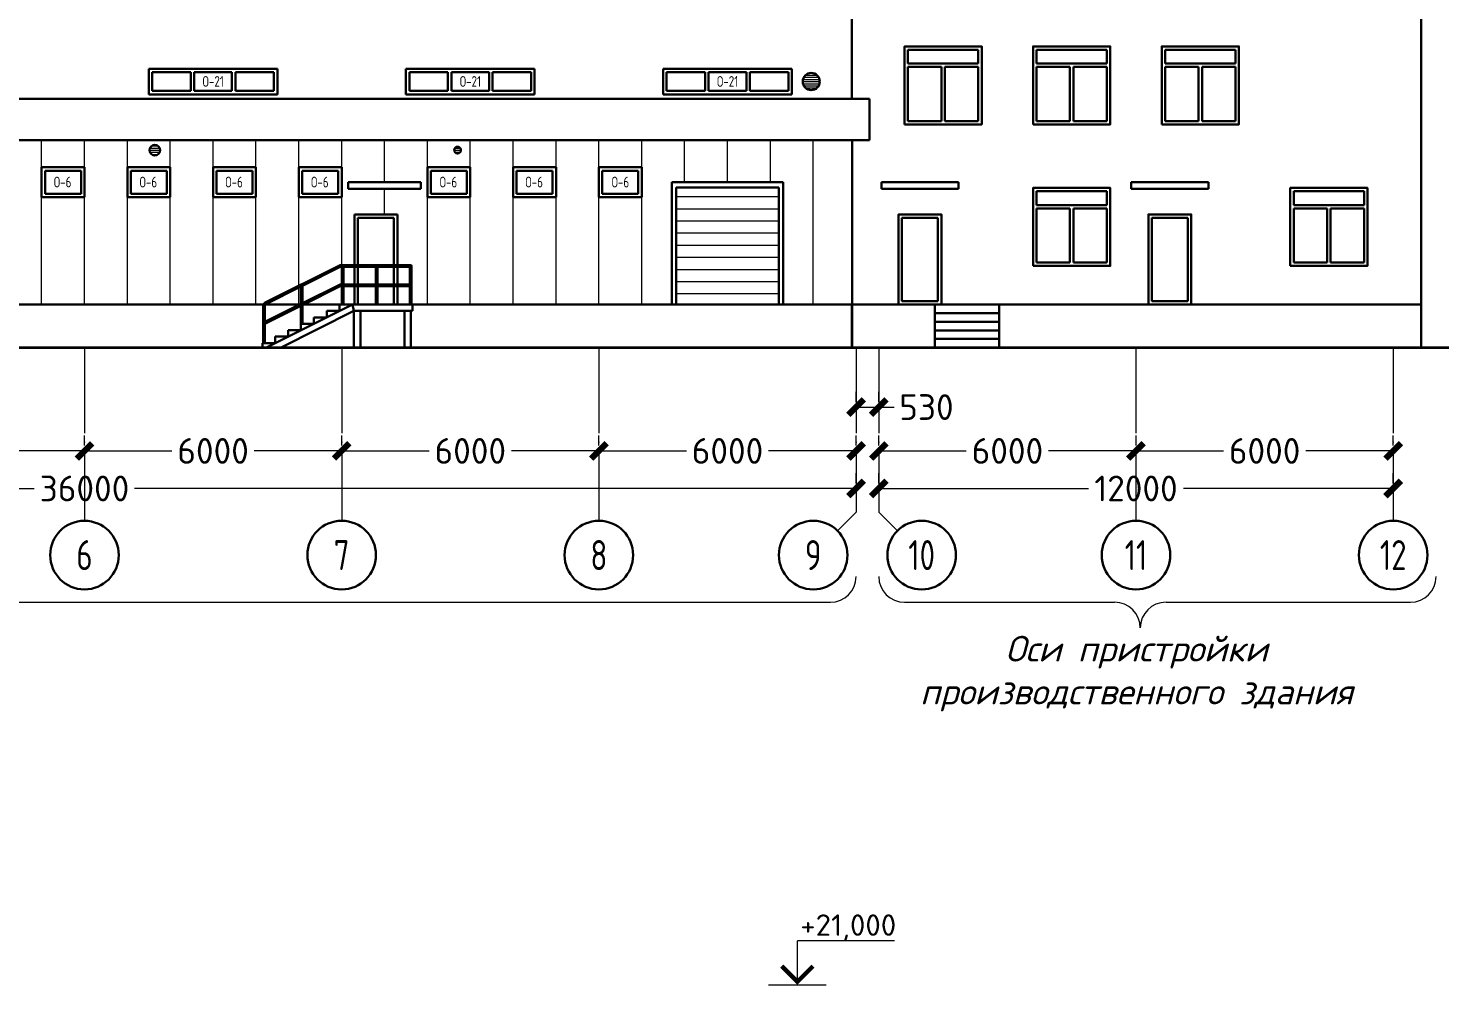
# Model space of a CAD drawing. Extents: x -965262 to 1142518, y -357520 to 71675.
# Drawn here: x -183468 to -167004, y -219273 to -208117 of the extents above; entities that cross this region are included whole.
import ezdxf

# ---------------------------------------------------------------- set-up
doc = ezdxf.new("R2010")
doc.units = 0
doc.header["$LTSCALE"] = 10
doc.linetypes.add('DOTE', pattern=[2.42, 2, -0.2, 0.02, -0.2])
doc.layers.get('0').update_dxf_attribs({"linetype": 'CONTINUOUS', "lineweight": 30})
doc.layers.get('Defpoints').update_dxf_attribs({"linetype": 'CONTINUOUS'})
doc.layers.add('DOTE', color=7, linetype='DOTE', lineweight=9)
doc.styles.add('GOST 2.304', font='isocpeur.ttf', dxfattribs={"width": 0.75, "height": 250})
doc.styles.get("Standard").update_dxf_attribs({"font": 'isocpeur.ttf', "height": 300})
doc.dimstyles.new('Standard_2', dxfattribs={"dimscale": 200, "dimtxt": 600, "dimasz": 1.8, "dimexe": 1.8, "dimexo": 0.625, "dimgap": 0.9, "dimtad": 0, "dimdec": 0, "dimzin": 0, "dimdsep": 46, "dimtxsty": 'Standard', "dimblk": 'ARCHTICK', "dimcen": 0.9, "dimclrd": 256, "dimclre": 256, "dimclrt": 256, "dimadec": 0, "dimazin": 0, "dimtfac": 1, "dimtdec": 0, "dimtofl": 0, "dimtmove": 0, "dimatfit": 3, "dimfxl": 1, "dimtolj": 1, "dimtzin": 0, "dimlwd": 15, "dimlwe": 15, "dimarcsym": 0})

# ---------------------------------------------------------------- blocks, each defined once
blk = doc.blocks.new('Фасад 12-1')
at = {"color": 1, "lineweight": 15}
for p, q in [((-133711.5, 92758.7, -2887.7), (-133711.5, 93784.8, -2887.7)), ((-134382.6, 92758.7, -3613.4), (-133040.5, 92758.7, -2162.1))]:
    blk.add_line(p, q, dxfattribs=at)
at = {"color": 1, "lineweight": 15, "ltscale": 0.3}
blk.add_line((-131446.7, 93784.8, -2887.7), (-133711.5, 93784.8, -2887.7), dxfattribs=at)
at = {"color": 1, "lineweight": 15, "const_width": 100, "elevation": -2887.7}
blk.add_lwpolyline([(-133346.9, 93194.1), (-133711.5, 92829.4), (-134076.2, 93194.1)], dxfattribs=at)
at = {"color": 1, "insert": (-132524.4, 94092.7, -2887.7), "char_height": 500, "width": 2000, "attachment_point": 5, "style": 'GOST 2.304'}
blk.add_mtext('{\\W1.05;+21,000}', dxfattribs=at)
blk = doc.blocks.new('_ArchTick')
at = {"color": 0, "linetype": 'ByBlock', "lineweight": 0, "const_width": 0.4}
blk.add_lwpolyline([(-0.5, -0.5), (0.5, 0.5)], dxfattribs=at)
blk = doc.blocks.new('*D247')
at = {"lineweight": 15, "transparency": 16777216}
for p, q in [((-136379, 124332), (-136379, 124567)), ((-130379, 124332), (-130379, 124567)), ((-136379, 124207), (-134339, 124207)), ((-130379, 124207), (-132419, 124207))]:
    blk.add_line(p, q, dxfattribs=at)
at = {"layer": 'Defpoints', "color": 0, "transparency": 16777216}
for p in [(-136379, 124207), (-136379, 124207), (-130379, 124207)]:
    blk.add_point(p, dxfattribs=at)
at = {"lineweight": 15, "transparency": 16777216, "xscale": 360, "yscale": 360, "zscale": 360, "rotation": 180}
blk.add_blockref('_ArchTick', (-136379, 124207), dxfattribs=at)
at = {"lineweight": 15, "transparency": 16777216, "xscale": 360, "yscale": 360, "zscale": 360}
blk.add_blockref('_ArchTick', (-130379, 124207), dxfattribs=at)
at = {"lineweight": 15, "transparency": 16777216, "insert": (-133379, 124207), "char_height": 600, "attachment_point": 5}
blk.add_mtext('\\A1;6000', dxfattribs=at)
blk = doc.blocks.new('*D248')
at = {"lineweight": 15, "transparency": 16777216}
for p, q in [((-142909, 124332), (-142909, 124567)), ((-136909, 124332), (-136909, 124567)), ((-142909, 124207), (-140869, 124207)), ((-136909, 124207), (-138949, 124207))]:
    blk.add_line(p, q, dxfattribs=at)
at = {"layer": 'Defpoints', "color": 0, "transparency": 16777216}
for p in [(-142909, 124207), (-142909, 124207), (-136909, 124207)]:
    blk.add_point(p, dxfattribs=at)
at = {"lineweight": 15, "transparency": 16777216, "xscale": 360, "yscale": 360, "zscale": 360, "rotation": 180}
blk.add_blockref('_ArchTick', (-142909, 124207), dxfattribs=at)
at = {"lineweight": 15, "transparency": 16777216, "xscale": 360, "yscale": 360, "zscale": 360}
blk.add_blockref('_ArchTick', (-136909, 124207), dxfattribs=at)
at = {"lineweight": 15, "transparency": 16777216, "insert": (-139909, 124207), "char_height": 600, "attachment_point": 5}
blk.add_mtext('\\A1;6000', dxfattribs=at)
blk = doc.blocks.new('*D249')
at = {"lineweight": 15, "transparency": 16777216}
for p, q in [((-136909, 125354), (-136909, 125589)), ((-136379, 125354), (-136379, 125589)), ((-136909, 125229), (-136379, 125229)), ((-136379, 125229), (-136019, 125229))]:
    blk.add_line(p, q, dxfattribs=at)
at = {"layer": 'Defpoints', "color": 0, "transparency": 16777216}
for p in [(-136909, 125229), (-136909, 125229), (-136379, 125229)]:
    blk.add_point(p, dxfattribs=at)
at = {"lineweight": 15, "transparency": 16777216, "xscale": 360, "yscale": 360, "zscale": 360, "rotation": 180}
blk.add_blockref('_ArchTick', (-136909, 125229), dxfattribs=at)
at = {"lineweight": 15, "transparency": 16777216, "xscale": 360, "yscale": 360, "zscale": 360}
blk.add_blockref('_ArchTick', (-136379, 125229), dxfattribs=at)
at = {"lineweight": 15, "transparency": 16777216, "insert": (-135269, 125229), "char_height": 600, "attachment_point": 5}
blk.add_mtext('\\A1;530', dxfattribs=at)
blk = doc.blocks.new('*D250')
at = {"lineweight": 15, "transparency": 16777216}
for p, q in [((-148909, 124332), (-148909, 124567)), ((-142909, 124332), (-142909, 124567)), ((-148909, 124207), (-146869, 124207)), ((-142909, 124207), (-144949, 124207))]:
    blk.add_line(p, q, dxfattribs=at)
at = {"layer": 'Defpoints', "color": 0, "transparency": 16777216}
for p in [(-148909, 124207), (-148909, 124207), (-142909, 124207)]:
    blk.add_point(p, dxfattribs=at)
at = {"lineweight": 15, "transparency": 16777216, "xscale": 360, "yscale": 360, "zscale": 360, "rotation": 180}
blk.add_blockref('_ArchTick', (-148909, 124207), dxfattribs=at)
at = {"lineweight": 15, "transparency": 16777216, "xscale": 360, "yscale": 360, "zscale": 360}
blk.add_blockref('_ArchTick', (-142909, 124207), dxfattribs=at)
at = {"lineweight": 15, "transparency": 16777216, "insert": (-145909, 124207), "char_height": 600, "attachment_point": 5}
blk.add_mtext('\\A1;6000', dxfattribs=at)
blk = doc.blocks.new('*D251')
at = {"lineweight": 15, "transparency": 16777216}
for p, q in [((-154909, 124332), (-154909, 124567)), ((-148909, 124332), (-148909, 124567)), ((-154909, 124207), (-152869, 124207)), ((-148909, 124207), (-150949, 124207))]:
    blk.add_line(p, q, dxfattribs=at)
at = {"layer": 'Defpoints', "color": 0, "transparency": 16777216}
for p in [(-154909, 124207), (-154909, 124207), (-148909, 124207)]:
    blk.add_point(p, dxfattribs=at)
at = {"lineweight": 15, "transparency": 16777216, "xscale": 360, "yscale": 360, "zscale": 360, "rotation": 180}
blk.add_blockref('_ArchTick', (-154909, 124207), dxfattribs=at)
at = {"lineweight": 15, "transparency": 16777216, "xscale": 360, "yscale": 360, "zscale": 360}
blk.add_blockref('_ArchTick', (-148909, 124207), dxfattribs=at)
at = {"lineweight": 15, "transparency": 16777216, "insert": (-151909, 124207), "char_height": 600, "attachment_point": 5}
blk.add_mtext('\\A1;6000', dxfattribs=at)
blk = doc.blocks.new('*D252')
at = {"lineweight": 15, "transparency": 16777216}
for p, q in [((-160909, 124332), (-160909, 124567)), ((-154909, 124332), (-154909, 124567)), ((-160909, 124207), (-158869, 124207)), ((-154909, 124207), (-156949, 124207))]:
    blk.add_line(p, q, dxfattribs=at)
at = {"layer": 'Defpoints', "color": 0, "transparency": 16777216}
for p in [(-160909, 124207), (-160909, 124207), (-154909, 124207)]:
    blk.add_point(p, dxfattribs=at)
at = {"lineweight": 15, "transparency": 16777216, "xscale": 360, "yscale": 360, "zscale": 360, "rotation": 180}
blk.add_blockref('_ArchTick', (-160909, 124207), dxfattribs=at)
at = {"lineweight": 15, "transparency": 16777216, "xscale": 360, "yscale": 360, "zscale": 360}
blk.add_blockref('_ArchTick', (-154909, 124207), dxfattribs=at)
at = {"lineweight": 15, "transparency": 16777216, "insert": (-157909, 124207), "char_height": 600, "attachment_point": 5}
blk.add_mtext('\\A1;6000', dxfattribs=at)
blk = doc.blocks.new('*D259')
at = {"lineweight": 15, "transparency": 16777216}
for p, q in [((-172909, 123456), (-172909, 123691)), ((-136909, 123456), (-136909, 123691)), ((-172909, 123331), (-156079, 123331)), ((-136909, 123331), (-153739, 123331))]:
    blk.add_line(p, q, dxfattribs=at)
at = {"layer": 'Defpoints', "color": 0, "transparency": 16777216}
for p in [(-172909, 123331), (-136909, 123331, -1451), (-136909, 123331)]:
    blk.add_point(p, dxfattribs=at)
at = {"lineweight": 15, "transparency": 16777216, "xscale": 360, "yscale": 360, "zscale": 360, "rotation": 180}
blk.add_blockref('_ArchTick', (-172909, 123331), dxfattribs=at)
at = {"lineweight": 15, "transparency": 16777216, "xscale": 360, "yscale": 360, "zscale": 360}
blk.add_blockref('_ArchTick', (-136909, 123331), dxfattribs=at)
at = {"lineweight": 15, "transparency": 16777216, "insert": (-154909, 123331), "char_height": 600, "attachment_point": 5}
blk.add_mtext('\\A1;36000', dxfattribs=at)
blk = doc.blocks.new('*D260')
at = {"lineweight": 15, "transparency": 16777216}
for p, q in [((-130379, 124332), (-130379, 124567)), ((-124379, 124332), (-124379, 124567)), ((-130379, 124207), (-128339, 124207)), ((-124379, 124207), (-126419, 124207))]:
    blk.add_line(p, q, dxfattribs=at)
at = {"layer": 'Defpoints', "color": 0, "transparency": 16777216}
for p in [(-130379, 124207), (-130379, 124207), (-124379, 124207)]:
    blk.add_point(p, dxfattribs=at)
at = {"lineweight": 15, "transparency": 16777216, "xscale": 360, "yscale": 360, "zscale": 360, "rotation": 180}
blk.add_blockref('_ArchTick', (-130379, 124207), dxfattribs=at)
at = {"lineweight": 15, "transparency": 16777216, "xscale": 360, "yscale": 360, "zscale": 360}
blk.add_blockref('_ArchTick', (-124379, 124207), dxfattribs=at)
at = {"lineweight": 15, "transparency": 16777216, "insert": (-127379, 124207), "char_height": 600, "attachment_point": 5}
blk.add_mtext('\\A1;6000', dxfattribs=at)
blk = doc.blocks.new('*D261')
at = {"lineweight": 15, "transparency": 16777216}
for p, q in [((-136379, 123456), (-136379, 123691)), ((-124379, 123456), (-124379, 123691)), ((-136379, 123331), (-131489, 123331)), ((-124379, 123331), (-129269, 123331))]:
    blk.add_line(p, q, dxfattribs=at)
at = {"layer": 'Defpoints', "color": 0, "transparency": 16777216}
for p in [(-136379, 123331), (-124379, 123331), (-124379, 123331)]:
    blk.add_point(p, dxfattribs=at)
at = {"lineweight": 15, "transparency": 16777216, "xscale": 360, "yscale": 360, "zscale": 360, "rotation": 180}
blk.add_blockref('_ArchTick', (-136379, 123331), dxfattribs=at)
at = {"lineweight": 15, "transparency": 16777216, "xscale": 360, "yscale": 360, "zscale": 360}
blk.add_blockref('_ArchTick', (-124379, 123331), dxfattribs=at)
at = {"lineweight": 15, "transparency": 16777216, "insert": (-130379, 123331), "char_height": 600, "attachment_point": 5}
blk.add_mtext('\\A1;12000', dxfattribs=at)
blk = doc.blocks.new('Фасад 1-12')
at = {"ltscale": 2}
for p, q in [((-137009.4, 139322.4, 9.2), (-137009.4, 132422.4, 9.2)), ((-123729.4, 126622.4, 9.2), (-123729.4, 138422.4, 9.2)), ((-136599.4, 132422.4, 9.2), (-191719.4, 132422.4, 9.2)), ((-136599.4, 132422.4, 9.2), (-136599.4, 131452.4, 9.2)), ((-136599.4, 131452.4, 9.2), (-191719.4, 131452.4, 9.2))]:
    blk.add_line(p, q, dxfattribs=at)
for p, q in [((-135699.4, 133562.4, 9.2), (-135699.4, 133242.4, 9.2)), ((-134059.4, 133562.4, 9.2), (-135699.4, 133562.4, 9.2)), ((-134059.4, 133242.4, 9.2), (-134059.4, 133562.4, 9.2)), ((-132699.4, 133562.4, 9.2), (-132699.4, 133242.4, 9.2)), ((-131059.4, 133562.4, 9.2), (-132699.4, 133562.4, 9.2)), ((-131059.4, 133242.4, 9.2), (-131059.4, 133562.4, 9.2)), ((-129699.4, 133562.4, 9.2), (-129699.4, 133242.4, 9.2)), ((-128059.4, 133562.4, 9.2), (-129699.4, 133562.4, 9.2)), ((-128059.4, 133242.4, 9.2), (-128059.4, 133562.4, 9.2)), ((-153409.4, 133122.4, 9.2), (-153409.4, 132922.4, 9.2)), ((-153409.4, 133122.4, 9.2), (-150409.4, 133122.4, 9.2)), ((-153329.4, 133039.9, 9.2), (-153329.4, 132922.4, 9.2)), ((-153329.4, 133039.9, 9.2), (-152429.4, 133039.9, 9.2)), ((-152429.4, 133039.9, 9.2), (-152429.4, 132922.4, 9.2)), ((-152349.4, 133039.9, 9.2), (-152349.4, 132922.4, 9.2)), ((-152349.4, 133039.9, 9.2), (-151469.4, 133039.9, 9.2)), ((-151469.4, 133039.9, 9.2), (-151469.4, 132922.4, 9.2)), ((-151389.4, 133039.9, 9.2), (-151389.4, 132922.4, 9.2)), ((-151389.4, 133039.9, 9.2), (-150489.4, 133039.9, 9.2)), ((-150489.4, 133039.9, 9.2), (-150489.4, 132922.4, 9.2)), ((-150409.4, 133122.4, 9.2), (-150409.4, 132922.4, 9.2)), ((-147409.4, 133122.4, 9.2), (-147409.4, 132922.4, 9.2)), ((-147409.4, 133122.4, 9.2), (-144409.4, 133122.4, 9.2)), ((-147329.4, 133039.9, 9.2), (-146429.4, 133039.9, 9.2)), ((-146429.4, 133039.9, 9.2), (-146429.4, 132922.4, 9.2)), ((-146349.4, 133039.9, 9.2), (-146349.4, 132922.4, 9.2)), ((-146349.4, 133039.9, 9.2), (-145469.4, 133039.9, 9.2)), ((-145469.4, 133039.9, 9.2), (-145469.4, 132922.4, 9.2)), ((-145389.4, 133039.9, 9.2), (-145389.4, 132922.4, 9.2)), ((-145389.4, 133039.9, 9.2), (-144489.4, 133039.9, 9.2)), ((-144409.4, 133122.4, 9.2), (-144409.4, 132922.4, 9.2)), ((-141409.4, 133122.4, 9.2), (-141409.4, 132922.4, 9.2)), ((-141409.4, 133122.4, 9.2), (-138409.4, 133122.4, 9.2)), ((-141329.4, 133039.9, 9.2), (-140429.4, 133039.9, 9.2)), ((-140429.4, 133039.9, 9.2), (-140429.4, 132922.4, 9.2)), ((-140349.4, 133039.9, 9.2), (-140349.4, 132922.4, 9.2)), ((-140349.4, 133039.9, 9.2), (-139469.4, 133039.9, 9.2)), ((-139469.4, 133039.9, 9.2), (-139469.4, 132922.4, 9.2)), ((-139389.4, 133039.9, 9.2), (-139389.4, 132922.4, 9.2)), ((-139389.4, 133039.9, 9.2), (-138489.4, 133039.9, 9.2)), ((-138409.4, 133122.4, 9.2), (-138409.4, 132922.4, 9.2)), ((-134059.4, 133242.4, 9.2), (-135699.4, 133242.4, 9.2)), ((-135699.4, 133162.4, 9.2), (-135699.4, 131902.4, 9.2)), ((-134919.4, 133162.4, 9.2), (-135699.4, 133162.4, 9.2)), ((-134919.4, 131902.4, 9.2), (-134919.4, 133162.4, 9.2)), ((-134059.4, 133162.4, 9.2), (-134839.4, 133162.4, 9.2)), ((-134839.4, 131902.4, 9.2), (-134839.4, 133162.4, 9.2)), ((-134059.4, 131902.4, 9.2), (-134059.4, 133162.4, 9.2)), ((-131059.4, 133242.4, 9.2), (-132699.4, 133242.4, 9.2)), ((-132699.4, 133162.4, 9.2), (-132699.4, 131902.4, 9.2)), ((-131919.4, 133162.4, 9.2), (-132699.4, 133162.4, 9.2)), ((-131919.4, 131902.4, 9.2), (-131919.4, 133162.4, 9.2)), ((-131059.4, 133162.4, 9.2), (-131839.4, 133162.4, 9.2)), ((-131839.4, 131902.4, 9.2), (-131839.4, 133162.4, 9.2)), ((-131059.4, 131902.4, 9.2), (-131059.4, 133162.4, 9.2)), ((-128059.4, 133242.4, 9.2), (-129699.4, 133242.4, 9.2)), ((-129699.4, 133162.4, 9.2), (-129699.4, 131902.4, 9.2)), ((-128919.4, 133162.4, 9.2), (-129699.4, 133162.4, 9.2)), ((-128919.4, 131902.4, 9.2), (-128919.4, 133162.4, 9.2)), ((-128059.4, 133162.4, 9.2), (-128839.4, 133162.4, 9.2)), ((-128839.4, 131902.4, 9.2), (-128839.4, 133162.4, 9.2)), ((-128059.4, 131902.4, 9.2), (-128059.4, 133162.4, 9.2)), ((-135699.4, 131902.4, 9.2), (-134919.4, 131902.4, 9.2)), ((-134839.4, 131902.4, 9.2), (-134059.4, 131902.4, 9.2)), ((-132699.4, 131902.4, 9.2), (-131919.4, 131902.4, 9.2)), ((-131839.4, 131902.4, 9.2), (-131059.4, 131902.4, 9.2)), ((-129699.4, 131902.4, 9.2), (-128919.4, 131902.4, 9.2)), ((-128839.4, 131902.4, 9.2), (-128059.4, 131902.4, 9.2)), ((-155909.4, 130122.4, 9.2), (-155909.4, 130822.4, 9.2)), ((-155909.4, 130822.4, 9.2), (-155909.4, 130122.4, 9.2)), ((-154909.4, 130822.4, 9.2), (-154909.4, 130122.4, 9.2)), ((-154909.4, 130822.4, 9.2), (-154909.4, 130122.4, 9.2)), ((-154909.4, 130822.4, 9.2), (-154909.4, 130122.4, 9.2)), ((-153909.4, 130122.4, 9.2), (-153909.4, 130822.4, 9.2)), ((-153909.4, 130822.4, 9.2), (-152909.4, 130822.4, 9.2)), ((-153909.4, 130822.4, 9.2), (-153909.4, 130122.4, 9.2)), ((-152909.4, 130822.4, 9.2), (-152909.4, 130122.4, 9.2)), ((-152909.4, 130822.4, 9.2), (-152909.4, 130122.4, 9.2)), ((-152909.4, 130822.4, 9.2), (-152909.4, 130122.4, 9.2)), ((-151909.4, 130822.4, 9.2), (-151909.4, 130322.4, 9.2)), ((-151909.4, 130822.4, 9.2), (-151909.4, 130322.4, 9.2)), ((-150909.4, 130822.4, 9.2), (-150909.4, 130122.4, 9.2)), ((-150909.4, 130122.4, 9.2), (-150909.4, 130822.4, 9.2)), ((-150909.4, 130822.4, 9.2), (-150909.4, 130122.4, 9.2)), ((-149909.4, 130822.4, 9.2), (-149909.4, 130122.4, 9.2)), ((-149909.4, 130822.4, 9.2), (-149909.4, 130122.4, 9.2)), ((-148909.4, 130822.4, 9.2), (-148909.4, 130122.4, 9.2)), ((-146909.4, 130122.4, 9.2), (-146909.4, 130822.4, 9.2)), ((-146909.4, 130822.4, 9.2), (-145909.4, 130822.4, 9.2)), ((-146909.4, 130822.4, 9.2), (-146909.4, 130122.4, 9.2)), ((-145909.4, 130822.4, 9.2), (-145909.4, 130122.4, 9.2)), ((-145909.4, 130822.4, 9.2), (-145909.4, 130122.4, 9.2)), ((-145909.4, 130822.4, 9.2), (-145909.4, 130122.4, 9.2)), ((-144909.4, 130122.4, 9.2), (-144909.4, 130822.4, 9.2)), ((-144909.4, 130822.4, 9.2), (-143909.4, 130822.4, 9.2)), ((-144909.4, 130822.4, 9.2), (-144909.4, 130122.4, 9.2)), ((-143909.4, 130822.4, 9.2), (-143909.4, 130122.4, 9.2)), ((-143909.4, 130822.4, 9.2), (-143909.4, 130122.4, 9.2)), ((-143909.4, 130822.4, 9.2), (-143909.4, 130122.4, 9.2)), ((-142909.4, 130122.4, 9.2), (-142909.4, 130822.4, 9.2)), ((-142909.4, 130822.4, 9.2), (-141909.4, 130822.4, 9.2)), ((-142909.4, 130822.4, 9.2), (-142909.4, 130122.4, 9.2)), ((-141909.4, 130822.4, 9.2), (-141909.4, 130122.4, 9.2)), ((-141909.4, 130822.4, 9.2), (-141909.4, 130122.4, 9.2)), ((-141909.4, 130822.4, 9.2), (-141909.4, 130122.4, 9.2)), ((-147392.2, 130472.4, 9.2), (-148492.2, 130472.4, 9.2)), ((-141209.4, 130472.4, 9.2), (-138609.4, 130472.4, 9.2)), ((-141209.4, 130472.4, 9.2), (-141209.4, 127622.4, 9.2)), ((-141209.4, 130472.4, 9.2), (-141209.4, 127622.4, 9.2)), ((-138609.4, 130472.4, 9.2), (-138609.4, 127622.4, 9.2)), ((-138609.4, 130472.4, 9.2), (-138609.4, 127622.4, 9.2)), ((-138609.4, 130472.4, 9.2), (-138609.4, 127622.4, 9.2)), ((-134519.4, 130472.4, 9.2), (-136319.4, 130472.4, 9.2)), ((-136319.4, 130472.4, 9.2), (-136319.4, 130322.4, 9.2)), ((-134519.4, 130322.4, 9.2), (-134519.4, 130472.4, 9.2)), ((-128689.4, 130472.4, 9.2), (-130489.4, 130472.4, 9.2)), ((-130489.4, 130472.4, 9.2), (-130489.4, 130322.4, 9.2)), ((-128689.4, 130322.4, 9.2), (-128689.4, 130472.4, 9.2)), ((-154909.4, 130122.4, 9.2), (-155909.4, 130122.4, 9.2)), ((-155909.4, 130122.4, 9.2), (-154909.4, 130122.4, 9.2)), ((-152909.4, 130122.4, 9.2), (-153909.4, 130122.4, 9.2)), ((-153909.4, 130122.4, 9.2), (-152909.4, 130122.4, 9.2)), ((-150909.4, 130122.4, 9.2), (-151909.4, 130122.4, 9.2)), ((-151909.4, 130122.4, 9.2), (-150909.4, 130122.4, 9.2)), ((-148909.4, 130122.4, 9.2), (-149909.4, 130122.4, 9.2)), ((-149909.4, 130122.4, 9.2), (-148909.4, 130122.4, 9.2)), ((-145909.4, 130122.4, 9.2), (-146909.4, 130122.4, 9.2)), ((-146909.4, 130122.4, 9.2), (-145909.4, 130122.4, 9.2)), ((-143909.4, 130122.4, 9.2), (-144909.4, 130122.4, 9.2)), ((-144909.4, 130122.4, 9.2), (-143909.4, 130122.4, 9.2)), ((-141909.4, 130122.4, 9.2), (-142909.4, 130122.4, 9.2)), ((-142909.4, 130122.4, 9.2), (-141909.4, 130122.4, 9.2)), ((-141109.4, 130353.8, 9.2), (-141109.4, 127622.4, 9.2)), ((-141109.4, 130353.8, 9.2), (-138709.4, 130353.8, 9.2)), ((-138709.4, 130353.8, 9.2), (-138709.4, 127622.4, 9.2)), ((-136319.4, 130322.4, 9.2), (-134519.4, 130322.4, 9.2)), ((-132699.4, 130262.4, 9.2), (-132699.4, 129942.4, 9.2)), ((-131059.4, 130262.4, 9.2), (-132699.4, 130262.4, 9.2)), ((-131059.4, 129942.4, 9.2), (-131059.4, 130262.4, 9.2)), ((-130489.4, 130322.4, 9.2), (-128689.4, 130322.4, 9.2)), ((-126699.4, 130262.4, 9.2), (-126699.4, 129942.4, 9.2)), ((-125059.4, 130262.4, 9.2), (-126699.4, 130262.4, 9.2)), ((-125059.4, 129942.4, 9.2), (-125059.4, 130262.4, 9.2)), ((-131059.4, 129942.4, 9.2), (-132699.4, 129942.4, 9.2)), ((-132699.4, 129862.4, 9.2), (-132699.4, 128602.4, 9.2)), ((-131919.4, 129862.4, 9.2), (-132699.4, 129862.4, 9.2)), ((-131919.4, 128602.4, 9.2), (-131919.4, 129862.4, 9.2)), ((-131059.4, 129862.4, 9.2), (-131839.4, 129862.4, 9.2)), ((-131839.4, 128602.4, 9.2), (-131839.4, 129862.4, 9.2)), ((-131059.4, 128602.4, 9.2), (-131059.4, 129862.4, 9.2)), ((-125059.4, 129942.4, 9.2), (-126699.4, 129942.4, 9.2)), ((-126699.4, 129862.4, 9.2), (-126699.4, 128602.4, 9.2)), ((-125919.4, 129862.4, 9.2), (-126699.4, 129862.4, 9.2)), ((-125919.4, 128602.4, 9.2), (-125919.4, 129862.4, 9.2)), ((-125059.4, 129862.4, 9.2), (-125839.4, 129862.4, 9.2)), ((-125839.4, 128602.4, 9.2), (-125839.4, 129862.4, 9.2)), ((-125059.4, 128602.4, 9.2), (-125059.4, 129862.4, 9.2)), ((-148609.4, 129723, 9.2), (-148609.4, 128542.4, 9.2)), ((-148529.4, 129643, 9.2), (-147689.4, 129643, 9.2)), ((-148529.4, 129643, 9.2), (-148529.4, 128542.4, 9.2)), ((-147689.4, 129643, 9.2), (-147689.4, 128542.4, 9.2)), ((-147609.4, 129723, 9.2), (-147609.4, 128542.4, 9.2)), ((-134919.4, 129722.4, 9.2), (-135919.4, 129722.4, 9.2)), ((-135919.4, 129722.4, 9.2), (-135919.4, 127622.4, 9.2)), ((-135839.4, 129643, 9.2), (-134999.4, 129643, 9.2)), ((-135839.4, 129643, 9.2), (-135839.4, 127701.8, 9.2)), ((-134999.4, 129643, 9.2), (-134999.4, 127701.8, 9.2)), ((-134919.4, 127622.4, 9.2), (-134919.4, 129722.4, 9.2)), ((-129089.4, 129722.4, 9.2), (-130089.4, 129722.4, 9.2)), ((-130089.4, 129722.4, 9.2), (-130089.4, 127622.4, 9.2)), ((-130009.4, 129643, 9.2), (-129169.4, 129643, 9.2)), ((-130009.4, 129643, 9.2), (-130009.4, 127701.8, 9.2)), ((-129169.4, 129643, 9.2), (-129169.4, 127701.8, 9.2)), ((-129089.4, 127622.4, 9.2), (-129089.4, 129722.4, 9.2)), ((-148960.9, 128533.9, 9.2), (-150695.1, 127666.8, 9.2)), ((-148943, 128498.2, 9.2), (-149819.3, 128060, 9.2)), ((-148925.1, 128542.4, 9.2), (-147299.4, 128542.4, 9.2)), ((-148925.1, 128502.4, 9.2), (-148905.1, 128502.4, 9.2)), ((-148865.1, 128502.4, 9.2), (-148112.2, 128502.4, 9.2)), ((-148609.4, 128502.4, 9.2), (-148609.4, 128092.4, 9.2)), ((-148529.4, 128502.4, 9.2), (-148529.4, 128092.4, 9.2)), ((-148072.2, 128502.4, 9.2), (-147299.4, 128502.4, 9.2)), ((-147689.4, 128502.4, 9.2), (-147689.4, 128092.4, 9.2)), ((-147609.4, 128502.4, 9.2), (-147609.4, 128092.4, 9.2)), ((-132699.4, 128602.4, 9.2), (-131919.4, 128602.4, 9.2)), ((-131839.4, 128602.4, 9.2), (-131059.4, 128602.4, 9.2)), ((-126699.4, 128602.4, 9.2), (-125919.4, 128602.4, 9.2)), ((-125839.4, 128602.4, 9.2), (-125059.4, 128602.4, 9.2)), ((-148925.1, 128092.4, 9.2), (-148905.1, 128092.4, 9.2)), ((-148865.1, 128092.4, 9.2), (-148112.2, 128092.4, 9.2)), ((-148072.2, 128092.4, 9.2), (-147319.4, 128092.4, 9.2)), ((-149859.3, 128040, 9.2), (-150677.2, 127631.1, 9.2)), ((-148960.9, 128083.9, 9.2), (-149819.3, 127654.7, 9.2)), ((-148943, 128048.2, 9.2), (-149819.3, 127610, 9.2)), ((-148925.1, 128052.4, 9.2), (-148905.1, 128052.4, 9.2)), ((-148865.1, 128052.4, 9.2), (-148112.2, 128052.4, 9.2)), ((-148609.4, 128052.4, 9.2), (-148609.4, 127623, 9.2)), ((-148529.4, 128052.4, 9.2), (-148529.4, 127623, 9.2)), ((-148072.2, 128052.4, 9.2), (-147319.4, 128052.4, 9.2)), ((-147689.4, 128052.4, 9.2), (-147689.4, 127623, 9.2)), ((-147609.4, 128052.4, 9.2), (-147609.4, 127623, 9.2)), ((-150734.6, 127622.4, 9.2), (-167794.6, 127622.4, 9.2)), ((-149859.3, 127634.7, 9.2), (-150699.3, 127214.7, 9.2)), ((-149859.3, 127590, 9.2), (-150699.3, 127170, 9.2)), ((-149884, 127622.4, 9.2), (-150688.7, 127622.4, 9.2)), ((-149884, 127622.4, 9.2), (-150688.7, 127622.4, 9.2)), ((-149884, 127622.4, 9.2), (-150688.7, 127622.4, 9.2)), ((-148659.3, 127622.4, 9.2), (-150659.3, 126622.4, 9.2)), ((-148623.3, 127472.4, 9.2), (-150323.3, 126622.4, 9.2)), ((-136999.4, 127622.4, 9.2), (-149794.6, 127622.4, 9.2)), ((-149259.3, 127472.4, 9.2), (-148959.3, 127472.4, 9.2)), ((-149259.3, 127322.4, 9.2), (-149259.3, 127472.4, 9.2)), ((-148959.3, 127472.4, 9.2), (-148959.3, 127622.4, 9.2)), ((-148654.4, 127622.4, 9.2), (-147454.4, 127622.4, 9.2)), ((-147259.4, 127472.4, 9.2), (-148619, 127472.4, 9.2)), ((-148504.4, 127622.4, 9.2), (-147604.4, 127622.4, 9.2)), ((-147604.4, 127622.4, 9.2), (-148504.4, 127622.4, 9.2)), ((-147259.4, 127622.4, 9.2), (-147259.4, 127472.4, 9.2)), ((-141209.4, 127622.4, 9.2), (-138609.4, 127622.4, 9.2)), ((-136999.4, 127622.4, 9.2), (-123729.4, 127622.4, 9.2)), ((-135839.4, 127701.8, 9.2), (-134999.4, 127701.8, 9.2)), ((-135069.4, 127619.3, 9.2), (-135069.4, 126622.4, -37.4)), ((-133569.4, 127619.3, 9.2), (-133569.4, 126622.4, -37.4)), ((-130009.4, 127701.8, 9.2), (-129169.4, 127701.8, 9.2)), ((-149859.3, 127172.4, 9.2), (-149559.3, 127172.4, 9.2)), ((-149859.3, 127022.4, 9.2), (-149859.3, 127172.4, 9.2)), ((-149559.3, 127322.4, 9.2), (-149259.3, 127322.4, 9.2)), ((-149559.3, 127172.4, 9.2), (-149559.3, 127322.4, 9.2)), ((-135069.4, 127419.3, 9.2), (-133569.4, 127419.3, 9.2)), ((-135069.4, 127219.3, 9.2), (-133569.4, 127219.3, 9.2)), ((-150459.3, 126872.4, 9.2), (-150159.3, 126872.4, 9.2)), ((-150459.3, 126722.4, 9.2), (-150459.3, 126872.4, 9.2)), ((-150159.3, 127022.4, 9.2), (-149859.3, 127022.4, 9.2)), ((-150159.3, 126872.4, 9.2), (-150159.3, 127022.4, 9.2)), ((-135069.4, 127019.3, 9.2), (-133569.4, 127019.3, 9.2)), ((-135069.4, 126819.3, 9.2), (-133569.4, 126819.3, 9.2)), ((-150759.3, 126722.4, 9.2), (-150459.3, 126722.4, 9.2)), ((-150759.3, 126622.4, 9.2), (-150759.3, 126722.4, 9.2)), ((-135069.4, 126622.4, 9.2), (-133569.4, 126622.4, 9.2))]:
    blk.add_line(p, q)
at = {"ltscale": 500}
for p, q in [((-147329.4, 133039.9, 9.2), (-147329.4, 132604.9, 9.2)), ((-144489.4, 133039.9, 9.2), (-144489.4, 132604.9, 9.2)), ((-141329.4, 133039.9, 9.2), (-141329.4, 132604.9, 9.2)), ((-138489.4, 133039.9, 9.2), (-138489.4, 132604.9, 9.2)), ((-153409.4, 132922.4, 9.2), (-153409.4, 132522.4, 9.2)), ((-153329.4, 132922.4, 9.2), (-153329.4, 132604.9, 9.2)), ((-152429.4, 132922.4, 9.2), (-152429.4, 132604.9, 9.2)), ((-152349.4, 132922.4, 9.2), (-152349.4, 132604.9, 9.2)), ((-151469.4, 132922.4, 9.2), (-151469.4, 132604.9, 9.2)), ((-151389.4, 132922.4, 9.2), (-151389.4, 132604.9, 9.2)), ((-150489.4, 132922.4, 9.2), (-150489.4, 132604.9, 9.2)), ((-150409.4, 132922.4, 9.2), (-150409.4, 132522.4, 9.2)), ((-147409.4, 132922.4, 9.2), (-147409.4, 132522.4, 9.2)), ((-146429.4, 132922.4, 9.2), (-146429.4, 132604.9, 9.2)), ((-146349.4, 132922.4, 9.2), (-146349.4, 132604.9, 9.2)), ((-145469.4, 132922.4, 9.2), (-145469.4, 132604.9, 9.2)), ((-145389.4, 132922.4, 9.2), (-145389.4, 132604.9, 9.2)), ((-144409.4, 132922.4, 9.2), (-144409.4, 132522.4, 9.2)), ((-141409.4, 132922.4, 9.2), (-141409.4, 132522.4, 9.2)), ((-140429.4, 132922.4, 9.2), (-140429.4, 132604.9, 9.2)), ((-140349.4, 132922.4, 9.2), (-140349.4, 132604.9, 9.2)), ((-139469.4, 132922.4, 9.2), (-139469.4, 132604.9, 9.2)), ((-139389.4, 132922.4, 9.2), (-139389.4, 132604.9, 9.2)), ((-138409.4, 132922.4, 9.2), (-138409.4, 132522.4, 9.2)), ((-153409.4, 132522.4, 9.2), (-150409.4, 132522.4, 9.2)), ((-153329.4, 132604.9, 9.2), (-152429.4, 132604.9, 9.2)), ((-152349.4, 132604.9, 9.2), (-151469.4, 132604.9, 9.2)), ((-151389.4, 132604.9, 9.2), (-150489.4, 132604.9, 9.2)), ((-147409.4, 132522.4, 9.2), (-144409.4, 132522.4, 9.2)), ((-147329.4, 132604.9, 9.2), (-146429.4, 132604.9, 9.2)), ((-146349.4, 132604.9, 9.2), (-145469.4, 132604.9, 9.2)), ((-145389.4, 132604.9, 9.2), (-144489.4, 132604.9, 9.2)), ((-141409.4, 132522.4, 9.2), (-138409.4, 132522.4, 9.2)), ((-141329.4, 132604.9, 9.2), (-140429.4, 132604.9, 9.2)), ((-140349.4, 132604.9, 9.2), (-139469.4, 132604.9, 9.2)), ((-139389.4, 132604.9, 9.2), (-138489.4, 132604.9, 9.2))]:
    blk.add_line(p, q, dxfattribs=at)
at = {"lineweight": 15}
for p, q in [((-138155.1, 132822.4, 9.2), (-137755.1, 132822.4, 9.2)), ((-138148.7, 132872.4, 9.2), (-137761.4, 132872.4, 9.2)), ((-138148.7, 132772.4, 9.2), (-137761.4, 132772.4, 9.2)), ((-138128.3, 132922.4, 9.2), (-137781.9, 132922.4, 9.2)), ((-138128.3, 132722.4, 9.2), (-137781.9, 132722.4, 9.2)), ((-138087.4, 132972.4, 9.2), (-137822.8, 132972.4, 9.2)), ((-138087.4, 132672.4, 9.2), (-137822.8, 132672.4, 9.2)), ((-153393.4, 131222.4, 9.2), (-153143.4, 131222.4, 9.2)), ((-153383, 131272.4, 9.2), (-153153.8, 131272.4, 9.2)), ((-153383, 131172.4, 9.2), (-153153.8, 131172.4, 9.2)), ((-153343.4, 131322.4, 9.2), (-153193.4, 131322.4, 9.2)), ((-153343.4, 131122.4, 9.2), (-153193.4, 131122.4, 9.2)), ((-146285.9, 131222.4, 9.2), (-146125.9, 131222.4, 9.2)), ((-146268.3, 131272.4, 9.2), (-146143.4, 131272.4, 9.2)), ((-146268.3, 131172.4, 9.2), (-146143.4, 131172.4, 9.2)), ((-141109.4, 130139.4, 9.2), (-138709.4, 130139.4, 9.2)), ((-141109.4, 129856.4, 9.2), (-138709.4, 129856.4, 9.2)), ((-141109.4, 129573.4, 9.2), (-138709.4, 129573.4, 9.2)), ((-141109.4, 129290.4, 9.2), (-138709.4, 129290.4, 9.2)), ((-141109.4, 129007.4, 9.2), (-138709.4, 129007.4, 9.2)), ((-141109.4, 128724.5, 9.2), (-138709.4, 128724.5, 9.2)), ((-141109.4, 128441.5, 9.2), (-138709.4, 128441.5, 9.2)), ((-141109.4, 128158.5, 9.2), (-138709.4, 128158.5, 9.2)), ((-141109.4, 127875.5, 9.2), (-138709.4, 127875.5, 9.2)), ((-163809.4, 120676.9, 9.2), (-137509.4, 120676.9, 9.2)), ((-135779.4, 120676.9, 9.2), (-130879.4, 120676.9, 9.2)), ((-129679.4, 120676.9, 9.2), (-123979.4, 120676.9, 9.2))]:
    blk.add_line(p, q, dxfattribs=at)
at = {"lineweight": 15, "ltscale": 100}
for p, q in [((-155909.4, 130822.4, 9.2), (-155909.4, 131452.4, 9.2)), ((-154909.4, 127622.4, 9.2), (-154909.4, 131452.4, 9.2)), ((-153909.4, 130822.4, 9.2), (-153909.4, 131452.4, 9.2)), ((-152909.4, 130822.4, 9.2), (-152909.4, 131452.4, 9.2)), ((-151909.4, 127622.4, 9.2), (-151909.4, 131452.4, 9.2)), ((-150909.4, 130822.4, 9.2), (-150909.4, 131452.4, 9.2)), ((-149909.4, 128059.7, 9.2), (-149909.4, 131452.4, 9.2)), ((-148909.4, 130422.4, 9.2), (-148909.4, 131452.4, 9.2)), ((-147909.4, 130472.4, 9.2), (-147909.4, 131452.4, 9.2)), ((-146909.4, 127622.4, 9.2), (-146909.4, 131452.4, 9.2)), ((-145909.4, 127622.4, 9.2), (-145909.4, 131452.4, 9.2)), ((-144909.4, 130823, 9.2), (-144909.4, 131452.4, 9.2)), ((-143909.4, 130823, 9.2), (-143909.4, 131452.4, 9.2)), ((-142909.4, 127622.4, 9.2), (-142909.4, 131452.4, 9.2)), ((-141909.4, 130823, 9.2), (-141909.4, 131452.4, 9.2)), ((-140909.4, 130472.4, 9.2), (-140909.4, 131452.4, 9.2)), ((-139909.4, 130472.4, 9.2), (-139909.4, 131452.4, 9.2)), ((-138909.4, 130472.4, 9.2), (-138909.4, 131452.4, 9.2)), ((-137909.4, 127622.4, 9.2), (-137909.4, 131452.4, 9.2)), ((-155909.4, 127622.4, 9.2), (-155909.4, 130122.4, 9.2)), ((-153909.4, 127622.4, 9.2), (-153909.4, 130122.4, 9.2)), ((-152909.4, 127622.4, 9.2), (-152909.4, 130122.4, 9.2)), ((-150909.4, 127622.4, 9.2), (-150909.4, 130122.4, 9.2)), ((-148909.4, 128542.4, 9.2), (-148909.4, 130272.4, 9.2)), ((-147909.4, 129723, 9.2), (-147909.4, 130322.4, 9.2)), ((-144909.4, 127622.4, 9.2), (-144909.4, 130123, 9.2)), ((-143909.4, 127622.4, 9.2), (-143909.4, 130123, 9.2)), ((-141909.4, 127622.4, 9.2), (-141909.4, 130123, 9.2)), ((-148909.4, 128092.4, 9.2), (-148909.4, 128502.4, 9.2)), ((-149909.4, 127622.4, 9.2), (-149909.4, 128015, 9.2)), ((-148909.4, 127622.4, 9.2), (-148909.4, 128052.4, 9.2))]:
    blk.add_line(p, q, dxfattribs=at)
at = {"ltscale": 100}
blk.add_line((-136999.4, 131452.4, 9.2), (-136999.4, 127622.4, 9.2), dxfattribs=at)
at = {"ltscale": 0.3}
for p, q in [((-155909.4, 130122.4, 9.2), (-155909.4, 130822.4, 9.2)), ((-155909.4, 130822.4, 9.2), (-154909.4, 130822.4, 9.2)), ((-155829.4, 130742.4, 9.2), (-154989.4, 130742.4, 9.2)), ((-155829.4, 130202.4, 9.2), (-155829.4, 130742.4, 9.2)), ((-154989.4, 130742.4, 9.2), (-154989.4, 130202.4, 9.2)), ((-153909.4, 130122.4, 9.2), (-153909.4, 130822.4, 9.2)), ((-153909.4, 130822.4, 9.2), (-152909.4, 130822.4, 9.2)), ((-153829.4, 130742.4, 9.2), (-152989.4, 130742.4, 9.2)), ((-153829.4, 130202.4, 9.2), (-153829.4, 130742.4, 9.2)), ((-152989.4, 130742.4, 9.2), (-152989.4, 130202.4, 9.2)), ((-151909.4, 130122.4, 9.2), (-151909.4, 130822.4, 9.2)), ((-151909.4, 130822.4, 9.2), (-150909.4, 130822.4, 9.2)), ((-151829.4, 130742.4, 9.2), (-150989.4, 130742.4, 9.2)), ((-151829.4, 130202.4, 9.2), (-151829.4, 130742.4, 9.2)), ((-150989.4, 130742.4, 9.2), (-150989.4, 130202.4, 9.2)), ((-149909.4, 130122.4, 9.2), (-149909.4, 130822.4, 9.2)), ((-149909.4, 130822.4, 9.2), (-148909.4, 130822.4, 9.2)), ((-149829.4, 130742.4, 9.2), (-148989.4, 130742.4, 9.2)), ((-149829.4, 130202.4, 9.2), (-149829.4, 130742.4, 9.2)), ((-148989.4, 130742.4, 9.2), (-148989.4, 130202.4, 9.2)), ((-146909.4, 130122.4, 9.2), (-146909.4, 130822.4, 9.2)), ((-146909.4, 130822.4, 9.2), (-145909.4, 130822.4, 9.2)), ((-146829.4, 130742.4, 9.2), (-145989.4, 130742.4, 9.2)), ((-146829.4, 130202.4, 9.2), (-146829.4, 130742.4, 9.2)), ((-145989.4, 130742.4, 9.2), (-145989.4, 130202.4, 9.2)), ((-144909.4, 130122.4, 9.2), (-144909.4, 130822.4, 9.2)), ((-144909.4, 130822.4, 9.2), (-143909.4, 130822.4, 9.2)), ((-144829.4, 130742.4, 9.2), (-143989.4, 130742.4, 9.2)), ((-144829.4, 130202.4, 9.2), (-144829.4, 130742.4, 9.2)), ((-143989.4, 130742.4, 9.2), (-143989.4, 130202.4, 9.2)), ((-142909.4, 130122.4, 9.2), (-142909.4, 130822.4, 9.2)), ((-142909.4, 130822.4, 9.2), (-141909.4, 130822.4, 9.2)), ((-142829.4, 130742.4, 9.2), (-141989.4, 130742.4, 9.2)), ((-142829.4, 130202.4, 9.2), (-142829.4, 130742.4, 9.2)), ((-141989.4, 130742.4, 9.2), (-141989.4, 130202.4, 9.2)), ((-138609.4, 130472.4, 9.2), (-141209.4, 130472.4, 9.2)), ((-155909.4, 130122.4, 9.2), (-154909.4, 130122.4, 9.2)), ((-155829.4, 130202.4, 9.2), (-154989.4, 130202.4, 9.2)), ((-153909.4, 130122.4, 9.2), (-152909.4, 130122.4, 9.2)), ((-153829.4, 130202.4, 9.2), (-152989.4, 130202.4, 9.2)), ((-151909.4, 130122.4, 9.2), (-150909.4, 130122.4, 9.2)), ((-151829.4, 130202.4, 9.2), (-150989.4, 130202.4, 9.2)), ((-149909.4, 130122.4, 9.2), (-148909.4, 130122.4, 9.2)), ((-149829.4, 130202.4, 9.2), (-148989.4, 130202.4, 9.2)), ((-146909.4, 130122.4, 9.2), (-145909.4, 130122.4, 9.2)), ((-146829.4, 130202.4, 9.2), (-145989.4, 130202.4, 9.2)), ((-144909.4, 130122.4, 9.2), (-143909.4, 130122.4, 9.2)), ((-144829.4, 130202.4, 9.2), (-143989.4, 130202.4, 9.2)), ((-142909.4, 130122.4, 9.2), (-141909.4, 130122.4, 9.2)), ((-142829.4, 130202.4, 9.2), (-141989.4, 130202.4, 9.2)), ((-148609.4, 129723, 9.2), (-147609.4, 129723, 9.2)), ((-148959.3, 127622.4, 9.2), (-148659.3, 127622.4, 9.2))]:
    blk.add_line(p, q, dxfattribs=at)
at = {"ltscale": 15}
for p, q in [((-148759.3, 130472.4, 9.2), (-148759.3, 130322.4, 9.2)), ((-147059.4, 130472.4, 9.2), (-148759.3, 130472.4, 9.2)), ((-147059.4, 130472.4, 9.2), (-147059.4, 130322.4, 9.2)), ((-148759.3, 130322.4, 9.2), (-147059.4, 130322.4, 9.2)), ((-148885.1, 128522.4, 9.2), (-148905.1, 128502.4, 9.2)), ((-148905.1, 128502.4, 9.2), (-148905.1, 128092.4, 9.2)), ((-148865.1, 128502.4, 9.2), (-148885.1, 128522.4, 9.2)), ((-148865.1, 128502.4, 9.2), (-148865.1, 128092.4, 9.2)), ((-148092.2, 128522.4, 9.2), (-148112.2, 128502.4, 9.2)), ((-148112.2, 128502.4, 9.2), (-148112.2, 128092.4, 9.2)), ((-148072.2, 128502.4, 9.2), (-148092.2, 128522.4, 9.2)), ((-148072.2, 128502.4, 9.2), (-148072.2, 128092.4, 9.2)), ((-147319.4, 128502.4, 9.2), (-147319.4, 128092.4, 9.2)), ((-147279.4, 128522.4, 9.2), (-147279.4, 127622.4, 9.2)), ((-148905.1, 128092.4, 9.2), (-148885.1, 128072.4, 9.2)), ((-148865.1, 128092.4, 9.2), (-148885.1, 128072.4, 9.2)), ((-148072.2, 128052.4, 9.2), (-148112.2, 128092.4, 9.2)), ((-148112.2, 128052.4, 9.2), (-148072.2, 128092.4, 9.2)), ((-147319.4, 128092.4, 9.2), (-147299.4, 128072.4, 9.2)), ((-149839.3, 128072.4, 9.2), (-149859.3, 128040, 9.2)), ((-149859.3, 127634.7, 9.2), (-149859.3, 128040, 9.2)), ((-149819.3, 128060, 9.2), (-149839.3, 128072.4, 9.2)), ((-149819.3, 127654.7, 9.2), (-149819.3, 128060, 9.2)), ((-148905.1, 128052.4, 9.2), (-148885.1, 128072.4, 9.2)), ((-148905.1, 128052.4, 9.2), (-148905.1, 127622.4, 9.2)), ((-148865.1, 128052.4, 9.2), (-148885.1, 128072.4, 9.2)), ((-148865.1, 128052.4, 9.2), (-148865.1, 127622.4, 9.2)), ((-148112.2, 128052.4, 9.2), (-148112.2, 127622.4, 9.2)), ((-148072.2, 128052.4, 9.2), (-148072.2, 127622.4, 9.2)), ((-147319.4, 128052.4, 9.2), (-147299.4, 128072.4, 9.2)), ((-147319.4, 128052.4, 9.2), (-147319.4, 127622.4, 9.2)), ((-150699.3, 127595.3, 9.2), (-150739.3, 127595.3, 9.2)), ((-150739.3, 126722.4, 9.2), (-150739.3, 127595.3, 9.2)), ((-150699.3, 127214.7, 9.2), (-150699.3, 127595.3, 9.2)), ((-150677.2, 127631.1, 9.2), (-150695.1, 127666.8, 9.2)), ((-149859.3, 127634.7, 9.2), (-149839.3, 127622.4, 9.2)), ((-149839.3, 127622.4, 9.2), (-149859.3, 127590, 9.2)), ((-149859.3, 127172.4, 9.2), (-149859.3, 127590, 9.2)), ((-149819.3, 127654.7, 9.2), (-149839.3, 127622.4, 9.2)), ((-149839.3, 127622.4, 9.2), (-149819.3, 127610, 9.2)), ((-149819.3, 127172.4, 9.2), (-149819.3, 127610, 9.2)), ((-148623.3, 127472.4, 9.2), (-148659.3, 127622.4, 9.2)), ((-150699.3, 127214.7, 9.2), (-150719.3, 127182.4, 9.2)), ((-150719.3, 127182.4, 9.2), (-150699.3, 127170, 9.2)), ((-150699.3, 126722.4, 9.2), (-150699.3, 127170, 9.2))]:
    blk.add_line(p, q, dxfattribs=at)
at = {"lineweight": 35}
blk.add_line((-136999.4, 126625.4, 9.2), (-136999.4, 127625.4, 9.2), dxfattribs=at)
at = {"lineweight": 35, "ltscale": 15}
blk.add_line((-211292.2, 126622.4, 9.2), (-112592.4, 126622.4, 9.2), dxfattribs=at)
at = {"elevation": 9.2}
for points in [[(-135779.4, 131822.4), (-133979.4, 131822.4), (-133979.4, 133642.4), (-135779.4, 133642.4)], [(-132779.4, 131822.4), (-130979.4, 131822.4), (-130979.4, 133642.4), (-132779.4, 133642.4)], [(-129779.4, 131822.4), (-127979.4, 131822.4), (-127979.4, 133642.4), (-129779.4, 133642.4)], [(-132779.4, 128522.4), (-130979.4, 128522.4), (-130979.4, 130342.4), (-132779.4, 130342.4)], [(-126779.4, 128522.4), (-124979.4, 128522.4), (-124979.4, 130342.4), (-126779.4, 130342.4)], [(-135919.4, 127622.4), (-134919.4, 127622.4), (-134919.4, 129722.4), (-135919.4, 129722.4)], [(-130089.4, 127622.4), (-129089.4, 127622.4), (-129089.4, 129722.4), (-130089.4, 129722.4)]]:
    blk.add_lwpolyline(points, close=True, dxfattribs=at)
for points in [[(-148623.3, 126622.4), (-148623.3, 127472.4), (-148473.3, 127472.4), (-148473.3, 126622.4)], [(-147295.4, 126622.4), (-147295.4, 127472.4), (-147445.4, 127472.4), (-147445.4, 126622.4)]]:
    blk.add_lwpolyline(points, dxfattribs=at)
for centre, radius in [((-137955.1, 132822.4, 9.2), 200), ((-153268.4, 131222.4, 9.2), 125), ((-146205.9, 131222.4, 9.2), 80)]:
    blk.add_circle(centre, radius)
for centre, radius, start, end in [((-148925.1, 128462.4, 9.2), 80, 90, 116.56505), ((-148925.1, 128462.4, 9.2), 40, 90, 116.56505), ((-148925.1, 128462.4, 9.2), 40, 90, 116.56505), ((-148925.1, 128012.4, 9.2), 80, 90, 116.56505), ((-148925.1, 128012.4, 9.2), 40, 90, 116.56505), ((-150659.3, 127595.3, 9.2), 80, 116.56505, 180)]:
    blk.add_arc(centre, radius, start, end)
at = {"ltscale": 15}
for centre, radius, start, end in [((-147299.4, 128522.4, 9.2), 20, 270, 90), ((-150659.3, 127595.3, 9.2), 40, 116.56505, 180)]:
    blk.add_arc(centre, radius, start, end, dxfattribs=at)
at = {"lineweight": 15}
for centre, start, end in [((-137509.4, 121276.9, 9.2), 270, 0), ((-135779.4, 121276.9, 9.2), 180, 270), ((-123979.4, 121276.9, 9.2), 270, 0), ((-130879.4, 120076.9, 9.2), 0, 90), ((-129679.4, 120076.9, 9.2), 90, 180)]:
    blk.add_arc(centre, 600, start, end, dxfattribs=at)
at = {"layer": 'DOTE', "ltscale": 100, "extrusion": (0, -1, 0)}
for p, q in [((-154909.4, 126622.4, 9.2), (-154909.4, 122576.9, 9.2)), ((-148909.4, 126622.4, 9.2), (-148909.4, 122576.9, 9.2)), ((-142909.4, 126622.4, 9.2), (-142909.4, 122576.9, 9.2)), ((-136909.4, 126622.4, 9.2), (-136909.4, 122776.9, 9.2)), ((-136379.4, 126622.4, 9.2), (-136379.4, 122776.9, 9.2)), ((-130379.4, 126622.4, 9.2), (-130379.4, 122576.9, 9.2)), ((-124379.4, 126622.4, 9.2), (-124379.4, 122576.9, 9.2))]:
    blk.add_line(p, q, dxfattribs=at)
at = {"layer": 'DOTE', "linetype": 'Continuous'}
for p, q in [((-136909.4, 122776.9, 9.2), (-137343.7, 122342.6, 9.2)), ((-136379.4, 122776.9, 9.2), (-135945, 122342.6, 9.2))]:
    blk.add_line(p, q, dxfattribs=at)
at = {"layer": 'DOTE', "linetype": 'Continuous', "lineweight": 30}
for centre in [(-154909.4, 121776.9, 9.2), (-148909.4, 121776.9, 9.2), (-142909.4, 121776.9, 9.2), (-137909.4, 121776.9, 9.2), (-135379.4, 121776.9, 9.2), (-130379.4, 121776.9, 9.2), (-124379.4, 121776.9, 9.2)]:
    blk.add_circle(centre, 800, dxfattribs=at)
at = {"color": 5, "width": 0.75}
for s, p in [('О-21', (-152154.3, 132700.2, 5256.1)), ('О-21', (-146154.3, 132700.2, 5256.1)), ('О-21', (-140154.3, 132700.2, 5256.1)), ('О-6', (-155623.7, 130353.1, 5256.1)), ('О-6', (-153623.7, 130353.1, 5256.1)), ('О-6', (-151623.7, 130353.1, 5256.1)), ('О-6', (-149623.7, 130353.1, 5256.1)), ('О-6', (-146623.7, 130353.1, 5256.1)), ('О-6', (-144623.7, 130353.1, 5256.1)), ('О-6', (-142611.7, 130353.1, 5256.1))]:
    blk.add_text(s, height=250, dxfattribs=at).set_placement(p)
at = {"insert": (-130368, 119012.2, 2911.8), "char_height": 600, "attachment_point": 5}
blk.add_mtext_dynamic_manual_height_columns('{\\fISOCPEUR|b0|i1|c204|p34;Оси пристройки\\Pпроизводственного здания}', width=14886.858, gutter_width=1500, heights=[0], dxfattribs=at)
at = {"layer": 'DOTE', "linetype": 'Continuous', "lineweight": 30, "ltscale": 100, "char_height": 700, "width": 1600, "attachment_point": 5, "style": 'GOST 2.304'}
for s, insert in [('6', (-154909.4, 121776.9, 9.2)), ('7', (-148909.4, 121776.9, 9.2)), ('8', (-142909.4, 121776.9, 9.2)), ('9', (-137909.4, 121776.9, 9.2)), ('10', (-135379.4, 121776.9, 9.2)), ('11', (-130379.4, 121776.9, 9.2)), ('12', (-124379.4, 121776.9, 9.2))]:
    blk.add_mtext(s, dxfattribs=dict(at, insert=insert))
at = {"lineweight": 15}
dim = blk.add_linear_dim(base=(-136909.4, 125229.3, 1460.5), p1=(-136379.4, 125229.3, 1460.5), p2=(-136909.4, 125229.3, 1460.5), dimstyle='Standard_2', dxfattribs=at)
dim.commit()
dim.dimension.update_dxf_attribs({"geometry": '*D249', "text_midpoint": (-135269.4, 125229.3, 1460.5), "dimtype": 128})
for base, p1, p2, picture, middle in [((-160909.4, 124206.6, 1460.5), (-154909.4, 124206.6, 1460.5), (-160909.4, 124206.6, 1460.5), '*D252', (-157909.4, 124206.6, 1460.5)), ((-154909.4, 124206.6, 1460.5), (-148909.4, 124206.6, 1460.5), (-154909.4, 124206.6, 1460.5), '*D251', (-151909.4, 124206.6, 1460.5)), ((-148909.4, 124206.6, 1460.5), (-142909.4, 124206.6, 1460.5), (-148909.4, 124206.6, 1460.5), '*D250', (-145909.4, 124206.6, 1460.5)), ((-142909.4, 124206.6, 1460.5), (-136909.4, 124206.6, 1460.5), (-142909.4, 124206.6, 1460.5), '*D248', (-139909.4, 124206.6, 1460.5)), ((-136379.4, 124206.6, 1460.5), (-130379.4, 124206.6, 1460.5), (-136379.4, 124206.6, 1460.5), '*D247', (-133379.4, 124206.6, 1460.5)), ((-130379.4, 124206.6, 1460.5), (-124379.4, 124206.6, 1460.5), (-130379.4, 124206.6, 1460.5), '*D260', (-127379.4, 124206.6, 1460.5)), ((-136909.4, 123331.4, 1460.5), (-172909.4, 123331.4, 1460.5), (-136909.4, 123331.4, 9.2), '*D259', (-154909.4, 123331.4, 1460.5)), ((-124379.4, 123331.4, 1460.5), (-136379.4, 123331.4, 1460.5), (-124379.4, 123331.4, 1460.5), '*D261', (-130379.4, 123331.4, 1460.5))]:
    dim = blk.add_linear_dim(base=base, p1=p1, p2=p2, dimstyle='Standard_2', dxfattribs=at)
    dim.commit()
    dim.dimension.update_dxf_attribs({"geometry": picture, "text_midpoint": middle})

msp = doc.modelspace()

# ---------------------------------------------------------------- block references
at = {"lineweight": 15, "xscale": 0.5, "yscale": 0.5, "zscale": 0.5}
for name, p in [('Фасад 1-12', (-105357.2, -275150.4, -3264.4)), ('Фасад 12-1', (-107640.8, -265652.3, -1634.5))]:
    msp.add_blockref(name, p, dxfattribs=at)

doc.saveas('drawing.dxf')
